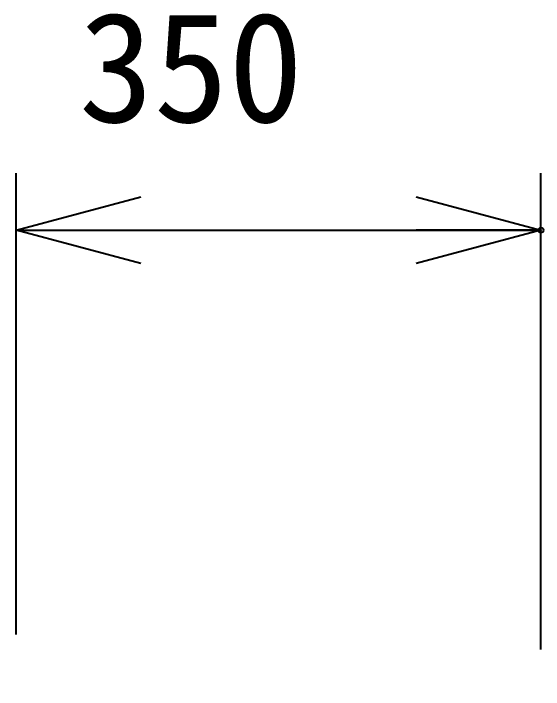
# Model space of a CAD drawing. Units: millimetres at full size. Extents: x -2744 to 2564, y -1956 to 1957.
# Drawn here: x 491.7 to 845.2, y 127.7 to 578.1 of the extents above; entities that cross this region are included whole.
import ezdxf
from ezdxf.enums import TextEntityAlignment as Align

# ---------------------------------------------------------------- set-up
doc = ezdxf.new("R2010")
doc.units = ezdxf.units.MM
doc.header["$LTSCALE"] = 7
doc.header["$PDMODE"] = 32
doc.header["$PDSIZE"] = 3.5
for name, color, linetype in [('0-0_0', 7, 'Continuous'), ('0-1_LY_1', 7, 'Continuous'), ('0-2_DEFPOINTS', 7, 'Continuous')]:
    doc.layers.add(name, color=color, linetype=linetype)
doc.styles.add('ＭＳ ゴシック', font='')
doc.styles.get('ＭＳ ゴシック').set_extended_font_data('MS Gothic')

# ---------------------------------------------------------------- blocks, each defined once
blk = doc.blocks.new('_OPEN30')
at = {"layer": '0-0_0'}
blk.add_line((0, 0), (-1, 0), dxfattribs=at)
blk.add_lwpolyline([(-1, 0.26795), (0, 0), (-1, -0.26795)], dxfattribs=at)
blk = doc.blocks.new('D5')
at = {"layer": '0-0_0'}
for p, q in [((-6650.324, 4418.62), (-6650.324, 4726.215)), ((-6300.324, 4408.62), (-6300.324, 4726.215)), ((-6650.324, 4688.109), (-6300.324, 4688.109))]:
    blk.add_line(p, q, dxfattribs=at)
at = {"layer": '0-2_DEFPOINTS'}
for p in [(-6300.324, 4688.109), (-6650.324, 4368.62), (-6300.324, 4358.62)]:
    blk.add_point(p, dxfattribs=at)
at = {"layer": '0-0_0', "xscale": 83.1, "yscale": 83.1, "rotation": 180}
blk.add_blockref('_OPEN30', (-6650.324, 4688.109), dxfattribs=at)
at = {"layer": '0-0_0', "xscale": 83.1, "yscale": 83.1}
blk.add_blockref('_OPEN30', (-6300.324, 4688.109), dxfattribs=at)
at = {"layer": '0-0_0', "style": 'ＭＳ ゴシック'}
blk.add_text('350', height=73.31, dxfattribs=at).set_placement((-6608.517, 4738.109), align=Align.BOTTOM_LEFT)

msp = doc.modelspace()

# ---------------------------------------------------------------- block references
at = {"layer": '0-1_LY_1'}
msp.add_blockref('D5', (7143.732, -4254.399), dxfattribs=at)

doc.saveas('drawing.dxf')
